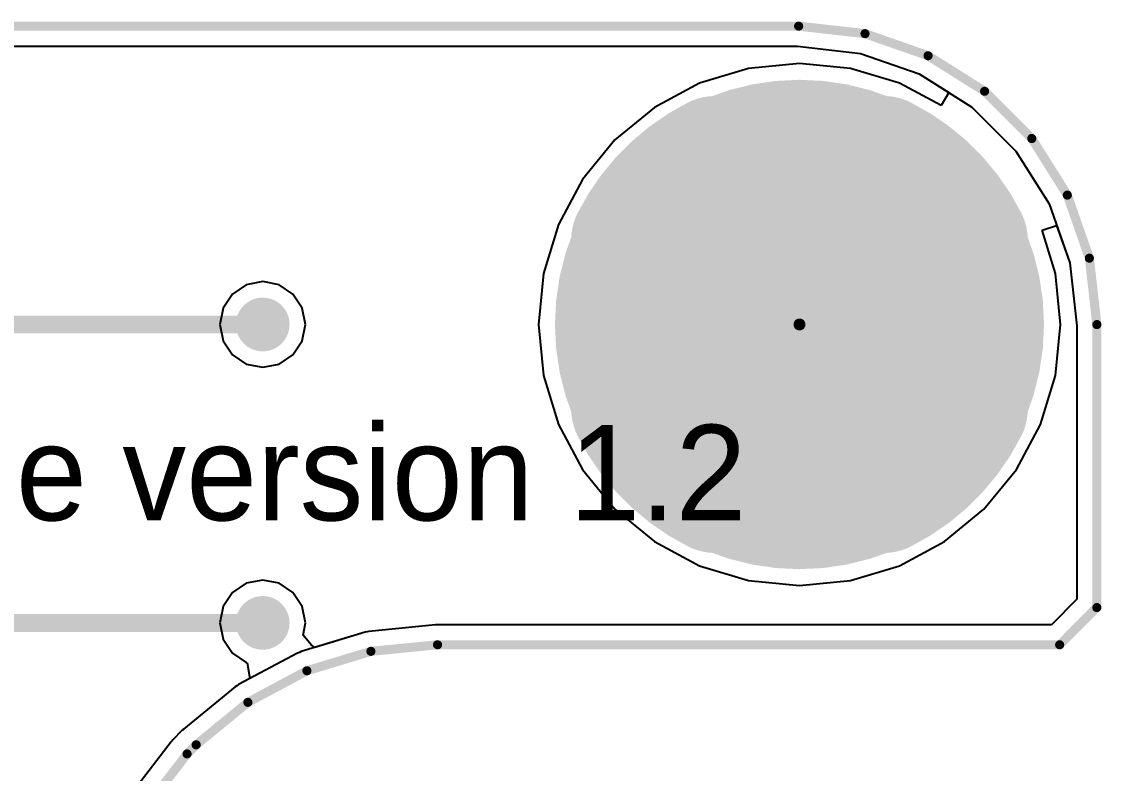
# Model space of a CAD drawing. Extents: x 17 to 262, y 47 to 156.
# Drawn here: x 125.48 to 134.53, y 76.24 to 82.54 of the extents above; entities that cross this region are included whole.
import ezdxf

# ---------------------------------------------------------------- set-up
doc = ezdxf.new("R2010")
doc.units = 0
doc.layers.get('0').update_dxf_attribs({"linetype": 'CONTINUOUS'})
for name, color, linetype in [('BOTTOMLAYER', 5, 'CONTINUOUS'), ('KEEPOUTLAYER', 6, 'CONTINUOUS'), ('MECHANICAL1', 6, 'CONTINUOUS'), ('MIDLAYER1', 16, 'CONTINUOUS'), ('MIDLAYER2', 76, 'CONTINUOUS'), ('MULTILAYER', 9, 'CONTINUOUS'), ('PADHOLELAYER', 156, 'CONTINUOUS'), ('TOPLAYER', 1, 'CONTINUOUS'), ('TOPOVERLAY', 2, 'CONTINUOUS'), ('TOPPASTE', 8, 'CONTINUOUS'), ('TOPSOLDER', 216, 'CONTINUOUS'), ('VIAHOLELAYER', 16, 'CONTINUOUS')]:
    doc.layers.add(name, color=color, linetype=linetype)

# ---------------------------------------------------------------- blocks, each defined once
blk = doc.blocks.new('PEM_SMTSO_M1_6_2_ET_4')
at = {"layer": 'BOTTOMLAYER', "const_width": 2.05}
blk.add_lwpolyline([(-1.025, 0, 1), (1.025, 0, 1)], format="xyb", close=True, dxfattribs=at)
at = {"layer": 'MIDLAYER1', "const_width": 2.05}
blk.add_lwpolyline([(-1.025, 0, 1), (1.025, 0, 1)], format="xyb", close=True, dxfattribs=at)
at = {"layer": 'MIDLAYER2', "const_width": 2.05}
blk.add_lwpolyline([(-1.025, 0, 1), (1.025, 0, 1)], format="xyb", close=True, dxfattribs=at)
at = {"layer": 'MULTILAYER', "const_width": 2.05}
blk.add_lwpolyline([(-1.025, 0, 1), (1.025, 0, 1)], format="xyb", close=True, dxfattribs=at)
at = {"layer": 'PADHOLELAYER', "const_width": 1.25}
blk.add_lwpolyline([(-0.625, 0, 1), (0.625, 0, 1)], format="xyb", close=True, dxfattribs=at)
at = {"layer": 'TOPLAYER', "const_width": 2.05}
blk.add_lwpolyline([(-1.025, 0, 1), (1.025, 0, 1)], format="xyb", close=True, dxfattribs=at)
at = {"layer": 'TOPPASTE', "const_width": 1}
for points in [[(-1.4142, 0.7071, -0.162277), (-0.7071, 1.4142)], [(0.7071, 1.4142, -0.162277), (1.4142, 0.7071)], [(-0.7071, -1.4142, -0.162277), (-1.4142, -0.7071)], [(1.4142, -0.7071, -0.162277), (0.7071, -1.4142)]]:
    blk.add_lwpolyline(points, format="xyb", dxfattribs=at)
at = {"layer": 'TOPPASTE', "const_width": 0.5}
for points in [[(-0.9571, 1.4142, 1), (-0.4571, 1.4142, 1)], [(0.4571, 1.4142, 1), (0.9571, 1.4142, 1)], [(-1.6642, 0.7071, 1), (-1.1642, 0.7071, 1)], [(1.1642, 0.7071, 1), (1.6642, 0.7071, 1)], [(-1.6642, -0.7071, 1), (-1.1642, -0.7071, 1)], [(1.1642, -0.7071, 1), (1.6642, -0.7071, 1)], [(-0.9571, -1.4142, 1), (-0.4571, -1.4142, 1)], [(0.4571, -1.4142, 1), (0.9571, -1.4142, 1)]]:
    blk.add_lwpolyline(points, format="xyb", close=True, dxfattribs=at)
at = {"layer": 'TOPSOLDER', "const_width": 1}
for points in [[(-1.4142, 0.7071, -0.162277), (-0.7071, 1.4142)], [(0.7071, 1.4142, -0.162277), (1.4142, 0.7071)], [(-0.7071, -1.4142, -0.162277), (-1.4142, -0.7071)], [(1.4142, -0.7071, -0.162277), (0.7071, -1.4142)]]:
    blk.add_lwpolyline(points, format="xyb", dxfattribs=at)
at = {"layer": 'TOPSOLDER'}
for points, const_width in [([(-0.9571, 1.4142, 1), (-0.4571, 1.4142, 1)], 0.5), ([(0.4571, 1.4142, 1), (0.9571, 1.4142, 1)], 0.5), ([(-1.6642, 0.7071, 1), (-1.1642, 0.7071, 1)], 0.5), ([(1.1642, 0.7071, 1), (1.6642, 0.7071, 1)], 0.5), ([(-0.025, 0, 1), (0.025, 0, 1)], 0.05), ([(-1.6642, -0.7071, 1), (-1.1642, -0.7071, 1)], 0.5), ([(1.1642, -0.7071, 1), (1.6642, -0.7071, 1)], 0.5), ([(-0.9571, -1.4142, 1), (-0.4571, -1.4142, 1)], 0.5), ([(0.4571, -1.4142, 1), (0.9571, -1.4142, 1)], 0.5)]:
    blk.add_lwpolyline(points, format="xyb", close=True, dxfattribs=dict(at, const_width=const_width))

msp = doc.modelspace()

# ---------------------------------------------------------------- linework, layer by layer
at = {"layer": 'BOTTOMLAYER'}
for p, q in [((124.5627, 82.3309), (131.9836, 82.3309)), ((131.9836, 82.3309), (132.5116, 82.2714)), ((132.5116, 82.2714), (133.0042, 82.099)), ((133.0042, 82.099), (133.4461, 81.8213)), ((133.4461, 81.8213), (133.8151, 81.4523)), ((133.8151, 81.4523), (134.0928, 81.0104)), ((134.0928, 81.0104), (134.2652, 80.5178)), ((134.2652, 80.5178), (134.3247, 79.9897)), ((134.3247, 79.9897), (134.3247, 77.6983)), ((134.3247, 77.6983), (134.1115, 77.4851)), ((128.3586, 77.4229), (127.8218, 77.26)), ((128.3751, 77.4245), (128.3586, 77.4229)), ((128.391, 77.4293), (128.3751, 77.4245)), ((128.9493, 77.4843), (128.391, 77.4293)), ((128.9576, 77.4835), (128.9493, 77.4843)), ((128.9658, 77.4851), (128.9576, 77.4835)), ((134.1115, 77.4851), (128.9658, 77.4851)), ((127.7913, 77.2474), (127.2965, 76.9829)), ((127.8071, 77.2522), (127.7913, 77.2474)), ((127.8218, 77.26), (127.8071, 77.2522)), ((127.2691, 76.9646), (126.8354, 76.6087)), ((127.2837, 76.9724), (127.2691, 76.9646)), ((127.2965, 76.9829), (127.2837, 76.9724)), ((126.8232, 76.5976), (126.7467, 76.5212)), ((126.8301, 76.6023), (126.8232, 76.5976)), ((126.8354, 76.6087), (126.8301, 76.6023)), ((126.7322, 76.5046), (126.3327, 75.9839)), ((126.7406, 76.512), (126.7322, 76.5046)), ((126.7467, 76.5212), (126.7406, 76.512))]:
    msp.add_line(p, q, dxfattribs=at)
at = {"layer": 'BOTTOMLAYER', "const_width": 0.225}
for points in [[(127.3875, 80, 1), (127.6125, 80, 1)], [(127.3875, 77.5, 1), (127.6125, 77.5, 1)]]:
    msp.add_lwpolyline(points, format="xyb", close=True, dxfattribs=at)
at = {"layer": 'KEEPOUTLAYER', "const_width": 0.0762}
for points in [[(124.493, 82.4992), (131.993, 82.4992)], [(131.993, 82.4992), (132.5493, 82.4365)], [(132.5493, 82.4365), (133.0777, 82.2516)], [(133.0777, 82.2516), (133.5517, 81.9538)], [(133.5517, 81.9538), (133.9476, 81.5579)], [(133.9476, 81.5579), (134.2454, 81.0839)], [(134.2454, 81.0839), (134.4303, 80.5555)], [(134.4303, 80.5555), (134.493, 79.9992)], [(134.493, 77.6286), (134.493, 79.9992)], [(134.1812, 77.3168), (134.493, 77.6286)], [(128.4075, 77.2618), (128.9658, 77.3168)], [(128.9658, 77.3168), (134.1812, 77.3168)], [(127.8706, 77.099), (128.4075, 77.2618)], [(127.3759, 76.8345), (127.8706, 77.099)], [(126.9422, 76.4786), (127.3759, 76.8345)], [(126.8658, 76.4022), (126.9422, 76.4786)], [(126.4662, 75.8815), (126.8658, 76.4022)]]:
    msp.add_lwpolyline(points, dxfattribs=at)
at = {"layer": 'KEEPOUTLAYER', "const_width": 0.0381}
for points in [[(131.9739, 82.4992, 1), (132.012, 82.4992, 1)], [(131.9739, 82.4992, 1), (132.012, 82.4992, 1)], [(132.5303, 82.4365, 1), (132.5684, 82.4365, 1)], [(132.5303, 82.4365, 1), (132.5684, 82.4365, 1)], [(133.0587, 82.2516, 1), (133.0968, 82.2516, 1)], [(133.0587, 82.2516, 1), (133.0968, 82.2516, 1)], [(133.5327, 81.9538, 1), (133.5708, 81.9538, 1)], [(133.5327, 81.9538, 1), (133.5708, 81.9538, 1)], [(133.9285, 81.5579, 1), (133.9666, 81.5579, 1)], [(133.9285, 81.5579, 1), (133.9666, 81.5579, 1)], [(134.2264, 81.0839, 1), (134.2645, 81.0839, 1)], [(134.2264, 81.0839, 1), (134.2645, 81.0839, 1)], [(134.4113, 80.5555, 1), (134.4494, 80.5555, 1)], [(134.4113, 80.5555, 1), (134.4494, 80.5555, 1)], [(134.474, 79.9992, 1), (134.512, 79.9992, 1)], [(134.474, 79.9992, 1), (134.512, 79.9992, 1)], [(134.474, 77.6286, 1), (134.512, 77.6286, 1)], [(134.474, 77.6286, 1), (134.512, 77.6286, 1)], [(128.9467, 77.3168, 1), (128.9848, 77.3168, 1)], [(128.9467, 77.3168, 1), (128.9848, 77.3168, 1)], [(134.1621, 77.3168, 1), (134.2002, 77.3168, 1)], [(134.1621, 77.3168, 1), (134.2002, 77.3168, 1)], [(128.3884, 77.2618, 1), (128.4265, 77.2618, 1)], [(128.3884, 77.2618, 1), (128.4265, 77.2618, 1)], [(127.8516, 77.099, 1), (127.8897, 77.099, 1)], [(127.8516, 77.099, 1), (127.8897, 77.099, 1)], [(127.3568, 76.8345, 1), (127.3949, 76.8345, 1)], [(127.3568, 76.8345, 1), (127.3949, 76.8345, 1)], [(126.9231, 76.4786, 1), (126.9612, 76.4786, 1)], [(126.9231, 76.4786, 1), (126.9612, 76.4786, 1)], [(126.8467, 76.4022, 1), (126.8848, 76.4022, 1)], [(126.8467, 76.4022, 1), (126.8848, 76.4022, 1)]]:
    msp.add_lwpolyline(points, format="xyb", close=True, dxfattribs=at)
at = {"layer": 'MECHANICAL1', "const_width": 0.0762}
for points in [[(124.493, 82.4992), (131.993, 82.4992)], [(131.993, 82.4992), (132.5493, 82.4365)], [(132.5493, 82.4365), (133.0777, 82.2516)], [(133.0777, 82.2516), (133.5517, 81.9538)], [(133.5517, 81.9538), (133.9476, 81.5579)], [(133.9476, 81.5579), (134.2454, 81.0839)], [(134.2454, 81.0839), (134.4303, 80.5555)], [(134.4303, 80.5555), (134.493, 79.9992)], [(134.493, 77.6286), (134.493, 79.9992)], [(134.1812, 77.3168), (134.493, 77.6286)], [(128.4075, 77.2618), (128.9658, 77.3168)], [(128.9658, 77.3168), (134.1812, 77.3168)], [(127.8706, 77.099), (128.4075, 77.2618)], [(127.3759, 76.8345), (127.8706, 77.099)], [(126.9422, 76.4786), (127.3759, 76.8345)], [(126.8658, 76.4022), (126.9422, 76.4786)], [(126.4662, 75.8815), (126.8658, 76.4022)]]:
    msp.add_lwpolyline(points, dxfattribs=at)
at = {"layer": 'MECHANICAL1', "const_width": 0.0381}
for points in [[(131.9739, 82.4992, 1), (132.012, 82.4992, 1)], [(131.9739, 82.4992, 1), (132.012, 82.4992, 1)], [(132.5303, 82.4365, 1), (132.5684, 82.4365, 1)], [(132.5303, 82.4365, 1), (132.5684, 82.4365, 1)], [(133.0587, 82.2516, 1), (133.0968, 82.2516, 1)], [(133.0587, 82.2516, 1), (133.0968, 82.2516, 1)], [(133.5327, 81.9538, 1), (133.5708, 81.9538, 1)], [(133.5327, 81.9538, 1), (133.5708, 81.9538, 1)], [(133.9285, 81.5579, 1), (133.9666, 81.5579, 1)], [(133.9285, 81.5579, 1), (133.9666, 81.5579, 1)], [(134.2264, 81.0839, 1), (134.2645, 81.0839, 1)], [(134.2264, 81.0839, 1), (134.2645, 81.0839, 1)], [(134.4113, 80.5555, 1), (134.4494, 80.5555, 1)], [(134.4113, 80.5555, 1), (134.4494, 80.5555, 1)], [(134.474, 79.9992, 1), (134.512, 79.9992, 1)], [(134.474, 79.9992, 1), (134.512, 79.9992, 1)], [(134.474, 77.6286, 1), (134.512, 77.6286, 1)], [(134.474, 77.6286, 1), (134.512, 77.6286, 1)], [(128.9467, 77.3168, 1), (128.9848, 77.3168, 1)], [(128.9467, 77.3168, 1), (128.9848, 77.3168, 1)], [(134.1621, 77.3168, 1), (134.2002, 77.3168, 1)], [(134.1621, 77.3168, 1), (134.2002, 77.3168, 1)], [(128.3884, 77.2618, 1), (128.4265, 77.2618, 1)], [(128.3884, 77.2618, 1), (128.4265, 77.2618, 1)], [(127.8516, 77.099, 1), (127.8897, 77.099, 1)], [(127.8516, 77.099, 1), (127.8897, 77.099, 1)], [(127.3568, 76.8345, 1), (127.3949, 76.8345, 1)], [(127.3568, 76.8345, 1), (127.3949, 76.8345, 1)], [(126.9231, 76.4786, 1), (126.9612, 76.4786, 1)], [(126.9231, 76.4786, 1), (126.9612, 76.4786, 1)], [(126.8467, 76.4022, 1), (126.8848, 76.4022, 1)], [(126.8467, 76.4022, 1), (126.8848, 76.4022, 1)]]:
    msp.add_lwpolyline(points, format="xyb", close=True, dxfattribs=at)
at = {"layer": 'MIDLAYER1'}
for p, q in [((124.5627, 82.3309), (131.9836, 82.3309)), ((131.9836, 82.3309), (132.5116, 82.2714)), ((132.5116, 82.2714), (133.0042, 82.099)), ((131.5732, 82.1455), (131.1629, 82.021)), ((132, 82.1875), (131.5732, 82.1455)), ((132.4268, 82.1455), (132, 82.1875)), ((132.8371, 82.021), (132.4268, 82.1455)), ((131.1629, 82.021), (130.7847, 81.8189)), ((133.1885, 81.8332), (132.8371, 82.021)), ((133.0042, 82.099), (133.2523, 81.9431)), ((133.2523, 81.9431), (133.1885, 81.8332)), ((130.7847, 81.8189), (130.4532, 81.5468)), ((130.4532, 81.5468), (130.1811, 81.2153)), ((130.1811, 81.2153), (129.979, 80.8371)), ((129.979, 80.8371), (129.8545, 80.4268)), ((134.035, 80.7912), (134.1557, 80.8306)), ((134.1455, 80.4268), (134.035, 80.7912)), ((134.1557, 80.8306), (134.2652, 80.5178)), ((134.2652, 80.5178), (134.3247, 79.9897)), ((129.8545, 80.4268), (129.8125, 80)), ((134.1875, 80), (134.1455, 80.4268)), ((127.3627, 80.3316), (127.2462, 80.2538)), ((127.5, 80.3589), (127.3627, 80.3316)), ((127.6373, 80.3316), (127.5, 80.3589)), ((127.7538, 80.2538), (127.6373, 80.3316)), ((127.2462, 80.2538), (127.1684, 80.1373)), ((127.8316, 80.1373), (127.7538, 80.2538)), ((127.1684, 80.1373), (127.1411, 80)), ((127.8589, 80), (127.8316, 80.1373)), ((127.1411, 80), (127.1684, 79.8627)), ((127.8316, 79.8627), (127.8589, 80)), ((129.8125, 80), (129.8545, 79.5732)), ((134.1455, 79.5732), (134.1875, 80)), ((134.3247, 79.9897), (134.3247, 77.6983)), ((127.1684, 79.8627), (127.2462, 79.7462)), ((127.7538, 79.7462), (127.8316, 79.8627)), ((127.2462, 79.7462), (127.3627, 79.6684)), ((127.3627, 79.6684), (127.5, 79.6411)), ((127.5, 79.6411), (127.6373, 79.6684)), ((127.6373, 79.6684), (127.7538, 79.7462)), ((129.8545, 79.5732), (129.979, 79.1629)), ((134.021, 79.1629), (134.1455, 79.5732)), ((129.979, 79.1629), (130.1811, 78.7847)), ((133.8189, 78.7847), (134.021, 79.1629)), ((130.1811, 78.7847), (130.4532, 78.4532)), ((133.5468, 78.4532), (133.8189, 78.7847)), ((130.4532, 78.4532), (130.7847, 78.1811)), ((133.2153, 78.1811), (133.5468, 78.4532)), ((130.7847, 78.1811), (131.1629, 77.979)), ((132.8371, 77.979), (133.2153, 78.1811)), ((131.1629, 77.979), (131.5732, 77.8545)), ((132.4268, 77.8545), (132.8371, 77.979)), ((127.5, 77.8589), (127.3627, 77.8316)), ((127.6373, 77.8316), (127.5, 77.8589)), ((131.5732, 77.8545), (132, 77.8125)), ((132, 77.8125), (132.4268, 77.8545)), ((127.3627, 77.8316), (127.2462, 77.7538)), ((127.7538, 77.7538), (127.6373, 77.8316)), ((127.2462, 77.7538), (127.1684, 77.6373)), ((127.8316, 77.6373), (127.7538, 77.7538)), ((134.3247, 77.6983), (134.1115, 77.4851)), ((127.1684, 77.6373), (127.1411, 77.5)), ((127.8589, 77.5), (127.8316, 77.6373)), ((127.1411, 77.5), (127.1684, 77.3627)), ((127.8386, 77.3979), (127.8589, 77.5)), ((127.905, 77.316), (127.8386, 77.3979)), ((128.3586, 77.4229), (127.9378, 77.2952)), ((128.3751, 77.4245), (128.3586, 77.4229)), ((128.391, 77.4293), (128.3751, 77.4245)), ((128.9493, 77.4843), (128.391, 77.4293)), ((128.9576, 77.4835), (128.9493, 77.4843)), ((128.9658, 77.4851), (128.9576, 77.4835)), ((134.1115, 77.4851), (128.9658, 77.4851)), ((127.1684, 77.3627), (127.2462, 77.2462)), ((127.9378, 77.2952), (127.905, 77.316)), ((127.2462, 77.2462), (127.3627, 77.1684)), ((127.3627, 77.1684), (127.371, 77.1668)), ((127.371, 77.1668), (127.3908, 77.0333)), ((127.2691, 76.9646), (126.8354, 76.6087)), ((127.2837, 76.9724), (127.2691, 76.9646)), ((127.2965, 76.9829), (127.2837, 76.9724)), ((127.3908, 77.0333), (127.2965, 76.9829)), ((126.8232, 76.5976), (126.7467, 76.5212)), ((126.8301, 76.6023), (126.8232, 76.5976)), ((126.8354, 76.6087), (126.8301, 76.6023)), ((126.7322, 76.5046), (126.3327, 75.9839)), ((126.7406, 76.512), (126.7322, 76.5046)), ((126.7467, 76.5212), (126.7406, 76.512))]:
    msp.add_line(p, q, dxfattribs=at)
at = {"layer": 'MIDLAYER1', "const_width": 0.225}
for points in [[(127.3875, 80, 1), (127.6125, 80, 1)], [(127.3875, 77.5, 1), (127.6125, 77.5, 1)]]:
    msp.add_lwpolyline(points, format="xyb", close=True, dxfattribs=at)
at = {"layer": 'MIDLAYER2'}
for p, q in [((124.5627, 82.3309), (131.9836, 82.3309)), ((131.9836, 82.3309), (132.5116, 82.2714)), ((132.5116, 82.2714), (133.0042, 82.099)), ((133.0042, 82.099), (133.4461, 81.8213)), ((133.4461, 81.8213), (133.8151, 81.4523)), ((133.8151, 81.4523), (134.0928, 81.0104)), ((134.0928, 81.0104), (134.2652, 80.5178)), ((134.2652, 80.5178), (134.3247, 79.9897)), ((134.3247, 79.9897), (134.3247, 77.6983)), ((134.3247, 77.6983), (134.1115, 77.4851)), ((128.3586, 77.4229), (127.8218, 77.26)), ((128.3751, 77.4245), (128.3586, 77.4229)), ((128.391, 77.4293), (128.3751, 77.4245)), ((128.9493, 77.4843), (128.391, 77.4293)), ((128.9576, 77.4835), (128.9493, 77.4843)), ((128.9658, 77.4851), (128.9576, 77.4835)), ((134.1115, 77.4851), (128.9658, 77.4851)), ((127.7913, 77.2474), (127.2965, 76.9829)), ((127.8071, 77.2522), (127.7913, 77.2474)), ((127.8218, 77.26), (127.8071, 77.2522)), ((127.2691, 76.9646), (126.8354, 76.6087)), ((127.2837, 76.9724), (127.2691, 76.9646)), ((127.2965, 76.9829), (127.2837, 76.9724)), ((126.8232, 76.5976), (126.7467, 76.5212)), ((126.8301, 76.6023), (126.8232, 76.5976)), ((126.8354, 76.6087), (126.8301, 76.6023)), ((126.7322, 76.5046), (126.3327, 75.9839)), ((126.7406, 76.512), (126.7322, 76.5046)), ((126.7467, 76.5212), (126.7406, 76.512))]:
    msp.add_line(p, q, dxfattribs=at)
at = {"layer": 'MIDLAYER2', "const_width": 0.225}
for points in [[(127.3875, 80, 1), (127.6125, 80, 1)], [(127.3875, 77.5, 1), (127.6125, 77.5, 1)]]:
    msp.add_lwpolyline(points, format="xyb", close=True, dxfattribs=at)
at = {"layer": 'MULTILAYER', "const_width": 0.225}
for points in [[(127.3875, 80, 1), (127.6125, 80, 1)], [(127.3875, 77.5, 1), (127.6125, 77.5, 1)]]:
    msp.add_lwpolyline(points, format="xyb", close=True, dxfattribs=at)
at = {"layer": 'TOPLAYER'}
for p, q in [((124.5627, 82.3309), (131.9836, 82.3309)), ((131.9836, 82.3309), (132.5116, 82.2714)), ((132.5116, 82.2714), (133.0042, 82.099)), ((133.0042, 82.099), (133.4461, 81.8213)), ((133.4461, 81.8213), (133.8151, 81.4523)), ((133.8151, 81.4523), (134.0928, 81.0104)), ((134.0928, 81.0104), (134.2652, 80.5178)), ((134.2652, 80.5178), (134.3247, 79.9897)), ((134.3247, 79.9897), (134.3247, 77.6983)), ((134.3247, 77.6983), (134.1115, 77.4851)), ((128.3586, 77.4229), (127.8218, 77.26)), ((128.3751, 77.4245), (128.3586, 77.4229)), ((128.391, 77.4293), (128.3751, 77.4245)), ((128.9493, 77.4843), (128.391, 77.4293)), ((128.9576, 77.4835), (128.9493, 77.4843)), ((128.9658, 77.4851), (128.9576, 77.4835)), ((134.1115, 77.4851), (128.9658, 77.4851)), ((127.7913, 77.2474), (127.2965, 76.9829)), ((127.8071, 77.2522), (127.7913, 77.2474)), ((127.8218, 77.26), (127.8071, 77.2522)), ((127.2691, 76.9646), (126.8354, 76.6087)), ((127.2837, 76.9724), (127.2691, 76.9646)), ((127.2965, 76.9829), (127.2837, 76.9724)), ((126.8232, 76.5976), (126.7467, 76.5212)), ((126.8301, 76.6023), (126.8232, 76.5976)), ((126.8354, 76.6087), (126.8301, 76.6023)), ((126.7322, 76.5046), (126.3327, 75.9839)), ((126.7406, 76.512), (126.7322, 76.5046)), ((126.7467, 76.5212), (126.7406, 76.512))]:
    msp.add_line(p, q, dxfattribs=at)
for points, const_width in [([(127.3875, 80, 1), (127.6125, 80, 1)], 0.225), ([(127.4625, 80, 1), (127.5375, 80, 1)], 0.075), ([(127.3875, 77.5, 1), (127.6125, 77.5, 1)], 0.225), ([(127.4625, 77.5, 1), (127.5375, 77.5, 1)], 0.075)]:
    msp.add_lwpolyline(points, format="xyb", close=True, dxfattribs=dict(at, const_width=const_width))
at = {"layer": 'TOPLAYER', "const_width": 0.15}
for points in [[(125, 80), (127.5, 80)], [(105, 77.5), (127.5, 77.5)]]:
    msp.add_lwpolyline(points, dxfattribs=at)
at = {"layer": 'VIAHOLELAYER', "const_width": 0.1}
for points in [[(127.45, 80, 1), (127.55, 80, 1)], [(127.45, 77.5, 1), (127.55, 77.5, 1)]]:
    msp.add_lwpolyline(points, format="xyb", close=True, dxfattribs=at)

# ---------------------------------------------------------------- block references
at = {"rotation": 90}
msp.add_blockref('PEM_SMTSO_M1_6_2_ET_4', (132, 80), dxfattribs=at)

# ---------------------------------------------------------------- texts
at = {"layer": 'TOPOVERLAY'}
msp.add_text('MPU-6000   LSM303D   L3GD20  Hardware version 1.2', height=0.800001, dxfattribs=at).set_placement((105.156, 78.359))

doc.saveas('drawing.dxf')
